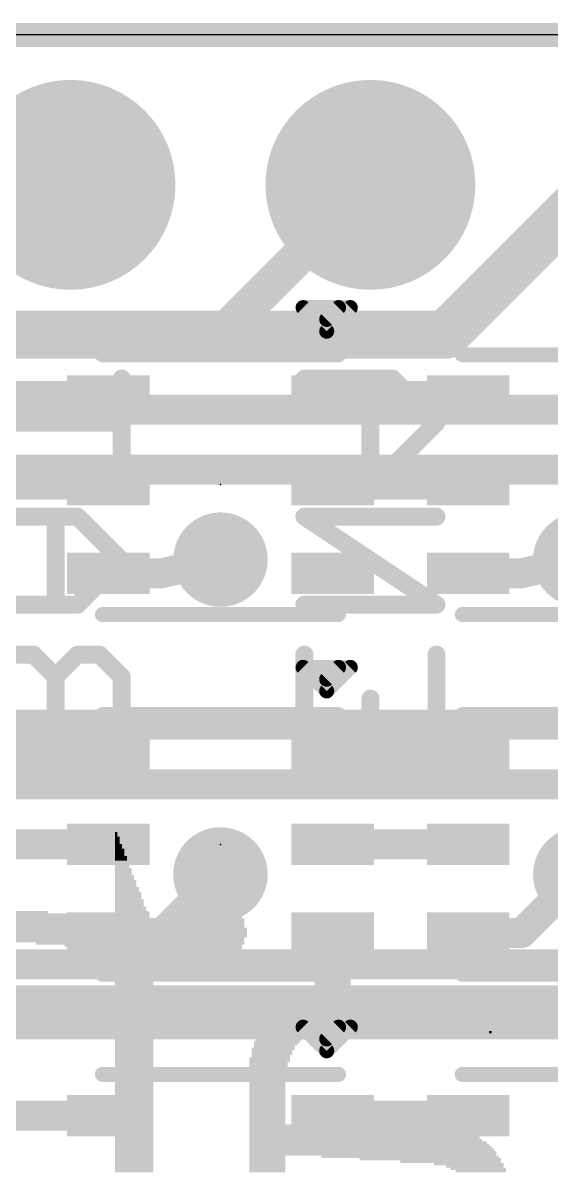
# Model space of a CAD drawing. Extents: x -6 to 62.2, y -4.9 to 32.6.
# Drawn here: x 16.11 to 20.58, y 13.24 to 22.96 of the extents above; entities that cross this region are included whole.
import ezdxf

# ---------------------------------------------------------------- set-up
doc = ezdxf.new("R2010")
doc.units = 0
for name, color, linetype in [('1', 12, 'CONTINUOUS'), ('16', 132, 'CONTINUOUS'), ('17', 110, 'CONTINUOUS'), ('18', 110, 'CONTINUOUS'), ('20', 53, 'CONTINUOUS'), ('21', 40, 'CONTINUOUS'), ('22', 6, 'CONTINUOUS'), ('23', 53, 'CONTINUOUS')]:
    doc.layers.add(name, color=color, linetype=linetype)

# ---------------------------------------------------------------- blocks, each defined once
blk = doc.blocks.new('RECT')
blk.add_solid([(-0.5, -0.5), (0.5, -0.5), (-0.5, 0.5), (0.5, 0.5)])
blk = doc.blocks.new('ROUNDP')
at = {"const_width": 0.5}
blk.add_lwpolyline([(0, -0.25, 1), (0, 0.25, 1), (0, -0.25)], format="xyb", dxfattribs=at)
blk = doc.blocks.new('ROUNDV')
at = {"const_width": 0.5}
blk.add_lwpolyline([(0, -0.25, 1), (0, 0.25, 1), (0, -0.25)], format="xyb", dxfattribs=at)

msp = doc.modelspace()

# ---------------------------------------------------------------- linework, layer by layer
at = {"layer": '1'}
for points, const_width in [([(50.8, 22.86), (0, 22.86)], 0.2032), ([(15.748, 22.352), (16.51, 21.59)], 0.4064), ([(19.05, 21.59), (17.78, 20.32)], 0.3048), ([(17.78, 20.32), (15.748, 20.32)], 0.3048), ([(16.83, 19.8), (15.682, 19.8)], 0.254), ([(18.73, 19.8), (19.878, 19.8)], 0.254), ([(16.83, 19.05), (15.682, 19.05)], 0.254), ([(19.878, 19.05), (18.73, 19.05)], 0.254), ([(17.78, 18.415), (17.284, 18.3)], 0.254), ([(20.828, 18.415), (20.332, 18.3)], 0.254), ([(17.284, 18.3), (16.83, 18.3)], 0.254), ([(20.332, 18.3), (19.878, 18.3)], 0.254), ([(16.83, 16.752), (15.682, 16.752)], 0.254), ([(19.878, 16.752), (18.73, 16.752)], 0.254), ([(16.83, 16.002), (15.682, 16.002)], 0.254), ([(19.878, 16.002), (18.73, 16.002)], 0.254), ([(17.78, 15.748), (17.284, 15.252)], 0.254), ([(20.828, 15.748), (20.332, 15.252)], 0.254), ([(17.284, 15.252), (16.83, 15.252)], 0.254), ([(18.73, 15.252), (18.73, 14.605)], 0.3048), ([(20.332, 15.252), (19.878, 15.252)], 0.254), ([(15.6845, 14.605), (18.669, 14.605)], 0.4064), ([(18.669, 14.605), (21.9075, 14.605)], 0.4064), ([(18.73, 14.605), (18.669, 14.605)], 0.3048), ([(16.83, 13.704), (15.682, 13.704)], 0.254), ([(19.878, 13.704), (18.73, 13.704)], 0.254)]:
    msp.add_lwpolyline(points, dxfattribs=dict(at, const_width=const_width))
for points, const_width in [([(16.4382, 21.5182, 1), (16.5818, 21.6618)], 0.2032), ([(19.1039, 21.5361, 1), (18.9961, 21.6439)], 0.1524), ([(17.7261, 20.3739, 1), (17.8339, 20.2661)], 0.1524), ([(17.78, 20.2438, 1), (17.78, 20.3962)], 0.1524), ([(16.83, 19.7365, 1), (16.83, 19.8635)], 0.127), ([(18.73, 19.8635, 1), (18.73, 19.7365)], 0.127), ([(19.878, 19.7365, 1), (19.878, 19.8635)], 0.127), ([(16.83, 18.9865, 1), (16.83, 19.1135)], 0.127), ([(18.73, 19.1135, 1), (18.73, 18.9865)], 0.127), ([(19.878, 18.9865, 1), (19.878, 19.1135)], 0.127), ([(17.7943, 18.3531, 1), (17.7657, 18.4769)], 0.127), ([(16.83, 18.3635, 1), (16.83, 18.2365)], 0.127), ([(17.2697, 18.3619, 1), (17.2983, 18.2381)], 0.127), ([(17.284, 18.2365, 1), (17.284, 18.3635)], 0.127), ([(19.878, 18.3635, 1), (19.878, 18.2365)], 0.127), ([(20.3177, 18.3619, 1), (20.3463, 18.2381)], 0.127), ([(20.332, 18.2365, 1), (20.332, 18.3635)], 0.127), ([(16.83, 16.6885, 1), (16.83, 16.8155)], 0.127), ([(18.73, 16.8155, 1), (18.73, 16.6885)], 0.127), ([(19.878, 16.6885, 1), (19.878, 16.8155)], 0.127), ([(16.83, 15.9385, 1), (16.83, 16.0655)], 0.127), ([(18.73, 16.0655, 1), (18.73, 15.9385)], 0.127), ([(19.878, 15.9385, 1), (19.878, 16.0655)], 0.127), ([(17.8249, 15.7031, 1), (17.7351, 15.7929)], 0.127), ([(16.83, 15.3155, 1), (16.83, 15.1885)], 0.127), ([(17.2391, 15.2969, 1), (17.3289, 15.2071)], 0.127), ([(17.284, 15.1885, 1), (17.284, 15.3155)], 0.127), ([(18.8062, 15.252, 1), (18.6538, 15.252)], 0.1524), ([(19.878, 15.3155, 1), (19.878, 15.1885)], 0.127), ([(20.2871, 15.2969, 1), (20.3769, 15.2071)], 0.127), ([(20.332, 15.1885, 1), (20.332, 15.3155)], 0.127), ([(18.669, 14.7066, 1), (18.669, 14.5034)], 0.2032), ([(18.669, 14.5034, 1), (18.669, 14.7066)], 0.2032), ([(18.669, 14.6812, 1), (18.669, 14.5288)], 0.1524), ([(18.6538, 14.605, 1), (18.8062, 14.605)], 0.1524), ([(18.73, 14.5288, 1), (18.73, 14.6812)], 0.1524), ([(16.83, 13.6405, 1), (16.83, 13.7675)], 0.127), ([(18.73, 13.7675, 1), (18.73, 13.6405)], 0.127), ([(19.878, 13.6405, 1), (19.878, 13.7675)], 0.127)]:
    msp.add_lwpolyline(points, format="xyb", dxfattribs=dict(at, const_width=const_width))
at = {"layer": '16'}
for points, const_width in [([(0, 22.86), (50.8, 22.86)], 0.2032), ([(19.685, 20.32), (20.955, 21.59)], 0.4064), ([(15.875, 20.32), (19.685, 20.32)], 0.4064), ([(22.86, 19.685), (15.621, 19.685)], 0.254), ([(21.59, 19.177), (15.24, 19.177)], 0.254), ([(44.069, 17.018), (11.557, 17.018)], 0.254), ([(42.6695, 16.51), (11.303, 16.51)], 0.254), ([(29.718, 14.986), (9.9695, 14.986)], 0.254), ([(29.4005, 14.478), (9.6139, 14.478)], 0.254)]:
    msp.add_lwpolyline(points, dxfattribs=dict(at, const_width=const_width))
at = {"layer": '16', "const_width": 0.2032}
for points in [[(19.685, 20.2184, 1), (19.685, 20.4216)], [(19.6132, 20.3918, 1), (19.7568, 20.2482)]]:
    msp.add_lwpolyline(points, format="xyb", dxfattribs=at)
at = {"layer": '20'}
msp.add_line((48.26, 22.86), (2.54, 22.86), dxfattribs=at)
at = {"layer": '21', "const_width": 0.0635}
for points in [[(18.5025, 20.5725, 1), (18.4575, 20.5275)], [(18.48, 20.5817, 1), (18.48, 20.5183)], [(18.58, 20.5817, 1), (18.58, 20.5183)], [(18.58, 20.5183, 1), (18.58, 20.5817)], [(18.78, 20.5817, 1), (18.78, 20.5183)], [(18.8025, 20.5275, 1), (18.7575, 20.5725)], [(18.9025, 20.5275, 1), (18.8575, 20.5725)], [(18.88, 20.5183, 1), (18.88, 20.5817)], [(18.88, 20.5183, 1), (18.88, 20.5817)], [(18.6575, 20.4725, 1), (18.7025, 20.4275)], [(18.6575, 20.3725, 1), (18.7025, 20.3275)], [(18.6575, 20.3275, 1), (18.7025, 20.3725)], [(16.78, 20.1818, 1), (16.78, 20.1183)], [(18.78, 20.1183, 1), (18.78, 20.1818)], [(19.828, 20.1818, 1), (19.828, 20.1183)], [(16.78, 17.9817, 1), (16.78, 17.9183)], [(18.78, 17.9183, 1), (18.78, 17.9817)], [(19.828, 17.9817, 1), (19.828, 17.9183)], [(18.5025, 17.5245, 1), (18.4575, 17.4795)], [(18.48, 17.5338, 1), (18.48, 17.4703)], [(18.58, 17.5338, 1), (18.58, 17.4703)], [(18.58, 17.4703, 1), (18.58, 17.5338)], [(18.78, 17.5338, 1), (18.78, 17.4703)], [(18.8025, 17.4795, 1), (18.7575, 17.5245)], [(18.9025, 17.4795, 1), (18.8575, 17.5245)], [(18.88, 17.4703, 1), (18.88, 17.5338)], [(18.88, 17.4703, 1), (18.88, 17.5338)], [(18.6575, 17.4245, 1), (18.7025, 17.3795)], [(18.6575, 17.3245, 1), (18.7025, 17.2795)], [(18.6575, 17.2795, 1), (18.7025, 17.3245)], [(16.78, 17.1337, 1), (16.78, 17.0703)], [(18.78, 17.0703, 1), (18.78, 17.1337)], [(19.828, 17.1337, 1), (19.828, 17.0703)], [(16.78, 14.9338, 1), (16.78, 14.8703)], [(18.78, 14.8703, 1), (18.78, 14.9338)], [(19.828, 14.9338, 1), (19.828, 14.8703)], [(18.5025, 14.4765, 1), (18.4575, 14.4315)], [(18.48, 14.4858, 1), (18.48, 14.4223)], [(18.58, 14.4858, 1), (18.58, 14.4223)], [(18.58, 14.4223, 1), (18.58, 14.4858)], [(18.78, 14.4858, 1), (18.78, 14.4223)], [(18.8025, 14.4315, 1), (18.7575, 14.4765)], [(18.9025, 14.4315, 1), (18.8575, 14.4765)], [(18.88, 14.4223, 1), (18.88, 14.4858)], [(18.88, 14.4223, 1), (18.88, 14.4858)], [(18.6575, 14.3765, 1), (18.7025, 14.3315)], [(18.6575, 14.2765, 1), (18.7025, 14.2315)], [(18.6575, 14.2315, 1), (18.7025, 14.2765)], [(16.78, 14.0858, 1), (16.78, 14.0222)], [(18.78, 14.0222, 1), (18.78, 14.0858)], [(19.828, 14.0858, 1), (19.828, 14.0222)]]:
    msp.add_lwpolyline(points, format="xyb", dxfattribs=at)
at = {"layer": '21', "const_width": 0.127}
for points in [[(18.58, 20.55), (18.48, 20.55)], [(18.48, 20.55), (18.68, 20.35)], [(18.88, 20.55), (18.58, 20.55)], [(18.68, 20.35), (18.88, 20.55)], [(18.78, 20.55), (18.68, 20.45)], [(18.88, 20.55), (18.78, 20.55)], [(16.78, 20.15), (18.78, 20.15)], [(19.828, 20.15), (21.828, 20.15)], [(16.78, 17.95), (18.78, 17.95)], [(19.828, 17.95), (21.828, 17.95)], [(18.58, 17.502), (18.48, 17.502)], [(18.48, 17.502), (18.68, 17.302)], [(18.88, 17.502), (18.58, 17.502)], [(18.68, 17.302), (18.88, 17.502)], [(18.78, 17.502), (18.68, 17.402)], [(18.88, 17.502), (18.78, 17.502)], [(16.78, 17.102), (18.78, 17.102)], [(19.828, 17.102), (21.828, 17.102)], [(16.78, 14.902), (18.78, 14.902)], [(19.828, 14.902), (21.828, 14.902)], [(18.58, 14.454), (18.48, 14.454)], [(18.48, 14.454), (18.68, 14.254)], [(18.88, 14.454), (18.58, 14.454)], [(18.68, 14.254), (18.88, 14.454)], [(18.78, 14.454), (18.68, 14.354)], [(18.88, 14.454), (18.78, 14.454)], [(16.78, 14.054), (18.78, 14.054)], [(19.828, 14.054), (21.828, 14.054)]]:
    msp.add_lwpolyline(points, dxfattribs=at)
at = {"layer": '22', "const_width": 0.1524}
for points in [[(16.9428, 19.2029), (16.9428, 19.9486)], [(19.2369, 19.9486), (18.4912, 19.9486)], [(19.0505, 19.2029), (19.0505, 19.9486)], [(19.6098, 19.5757), (19.2369, 19.9486)], [(15.8242, 19.5757), (16.9428, 19.5757)], [(19.2369, 19.2029), (19.6098, 19.5757)], [(18.4912, 19.2029), (19.2369, 19.2029)], [(16.5699, 18.7792), (15.8242, 18.7792)], [(16.3835, 18.0335), (16.3835, 18.7792)], [(16.9428, 18.4063), (16.5699, 18.7792)], [(19.6098, 18.0335), (18.4912, 18.7792)], [(18.4912, 18.7792), (19.6098, 18.7792)], [(16.5699, 18.0335), (16.9428, 18.4063)], [(15.8242, 18.0335), (16.5699, 18.0335)], [(18.4912, 18.0335), (19.6098, 18.0335)], [(16.1971, 17.6098), (16.0106, 17.6098)], [(16.3835, 17.4234), (16.1971, 17.6098)], [(16.5699, 17.6098), (16.3835, 17.4234)], [(16.7563, 17.6098), (16.5699, 17.6098)], [(16.9428, 17.4234), (16.7563, 17.6098)], [(18.4912, 16.8641), (18.4912, 17.6098)], [(19.6098, 17.6098), (19.6098, 16.8641)], [(16.3835, 16.8641), (16.3835, 17.4234)], [(16.9428, 16.8641), (16.9428, 17.4234)], [(19.0505, 16.8641), (19.0505, 17.237)], [(15.8242, 16.8641), (16.9428, 16.8641)], [(19.6098, 16.8641), (18.4912, 16.8641)]]:
    msp.add_lwpolyline(points, dxfattribs=at)
at = {"layer": '22', "const_width": 0.0762}
for points in [[(16.9809, 19.9486, 1), (16.9047, 19.9486)], [(18.4912, 19.9867, 1), (18.4912, 19.9105)], [(19.0886, 19.9486, 1), (19.0124, 19.9486)], [(19.2638, 19.9755, 1), (19.21, 19.9217)], [(19.2369, 19.9105, 1), (19.2369, 19.9867)], [(16.9428, 19.5376, 1), (16.9428, 19.6138)], [(19.6367, 19.5488, 1), (19.5828, 19.6027)], [(19.5828, 19.5488, 1), (19.6367, 19.6027)], [(18.4912, 19.241, 1), (18.4912, 19.1648)], [(19.21, 19.2298, 1), (19.2638, 19.176)], [(19.2369, 19.1648, 1), (19.2369, 19.241)], [(16.9047, 19.2029, 1), (16.9809, 19.2029)], [(19.0124, 19.2029, 1), (19.0886, 19.2029)], [(16.4216, 18.7792, 1), (16.3454, 18.7792)], [(16.5968, 18.8061, 1), (16.543, 18.7523)], [(16.5699, 18.7411, 1), (16.5699, 18.8173)], [(18.5123, 18.8109, 1), (18.4701, 18.7475)], [(18.4912, 18.8173, 1), (18.4912, 18.7411)], [(19.6098, 18.7411, 1), (19.6098, 18.8173)], [(16.9697, 18.3794, 1), (16.9158, 18.4333)], [(16.9158, 18.3794, 1), (16.9697, 18.4333)], [(16.543, 18.0604, 1), (16.5968, 18.0066)], [(16.5699, 17.9954, 1), (16.5699, 18.0716)], [(18.4912, 18.0716, 1), (18.4912, 17.9954)], [(19.5886, 18.0018, 1), (19.6309, 18.0652)], [(19.6098, 17.9954, 1), (19.6098, 18.0716)], [(16.3454, 18.0335, 1), (16.4216, 18.0335)], [(16.224, 17.6367, 1), (16.1701, 17.5829)], [(16.1971, 17.5717, 1), (16.1971, 17.6479)], [(16.5699, 17.6479, 1), (16.5699, 17.5717)], [(16.5968, 17.5829, 1), (16.543, 17.6367)], [(16.7833, 17.6367, 1), (16.7294, 17.5829)], [(16.7563, 17.5717, 1), (16.7563, 17.6479)], [(18.5293, 17.6098, 1), (18.4531, 17.6098)], [(19.6479, 17.6098, 1), (19.5717, 17.6098)], [(16.4216, 17.4234, 1), (16.3454, 17.4234)], [(16.9809, 17.4234, 1), (16.9047, 17.4234)], [(16.3565, 17.4503, 1), (16.4104, 17.3964)], [(16.3565, 17.3964, 1), (16.4104, 17.4503)], [(16.9158, 17.3964, 1), (16.9697, 17.4503)], [(19.0886, 17.237, 1), (19.0124, 17.237)], [(16.9428, 16.826, 1), (16.9428, 16.9022)], [(18.4912, 16.9022, 1), (18.4912, 16.826)], [(19.6098, 16.826, 1), (19.6098, 16.9022)], [(16.3454, 16.8641, 1), (16.4216, 16.8641)], [(16.9047, 16.8641, 1), (16.9809, 16.8641)], [(18.4531, 16.8641, 1), (18.5293, 16.8641)], [(19.0124, 16.8641, 1), (19.0886, 16.8641)], [(19.5717, 16.8641, 1), (19.6479, 16.8641)]]:
    msp.add_lwpolyline(points, format="xyb", dxfattribs=at)
at = {"layer": '23'}
for p in [(17.78, 19.05), (17.78, 16.002)]:
    msp.add_point(p, dxfattribs=at)

# ---------------------------------------------------------------- block references
at = {"layer": '1', "xscale": 0.7, "yscale": 0.35}
for p in [(16.83, 19.8), (18.73, 19.8), (19.878, 19.8), (16.83, 19.05), (18.73, 19.05), (19.878, 19.05), (16.83, 18.3), (18.73, 18.3), (19.878, 18.3), (16.83, 16.752), (18.73, 16.752), (19.878, 16.752), (16.83, 16.002), (18.73, 16.002), (19.878, 16.002), (16.83, 15.252), (18.73, 15.252), (19.878, 15.252), (16.83, 13.704), (18.73, 13.704), (19.878, 13.704)]:
    msp.add_blockref('RECT', p, dxfattribs=at)
at = {"layer": '17', "xscale": 1.778, "yscale": 1.778}
for p in [(16.51, 21.59), (16.51, 21.59), (19.05, 21.59), (19.05, 21.59)]:
    msp.add_blockref('ROUNDP', p, dxfattribs=at)
at = {"layer": '18', "xscale": 0.8001, "yscale": 0.8001}
for p in [(17.78, 18.415), (17.78, 18.415), (20.828, 18.415), (20.828, 18.415), (17.78, 15.748), (17.78, 15.748), (20.828, 15.748), (20.828, 15.748)]:
    msp.add_blockref('ROUNDV', p, dxfattribs=at)
at = {"layer": '22', "yscale": 0.0203, "rotation": 180}
for p, xscale in [((16.9062, 16.0579), 0.0406), ((16.9062, 16.0376), 0.0406), ((16.8961, 16.0985), 0.0203), ((16.8961, 16.0782), 0.0203), ((16.9062, 16.0172), 0.0406), ((16.9164, 15.9969), 0.061), ((16.9164, 15.9766), 0.061), ((16.9266, 15.9563), 0.0813), ((16.9266, 15.936), 0.0813), ((16.9367, 15.8953), 0.1016), ((16.9367, 15.875), 0.1016), ((16.9266, 15.9156), 0.0813), ((16.9469, 15.8547), 0.1219), ((16.9469, 15.8344), 0.1219), ((16.957, 15.7937), 0.1422), ((16.957, 15.7734), 0.1422), ((16.957, 15.7531), 0.1422), ((16.9469, 15.814), 0.1219), ((16.9672, 15.7328), 0.1626), ((16.9672, 15.7124), 0.1626), ((16.9774, 15.6921), 0.1829), ((16.9774, 15.6718), 0.1829), ((16.9774, 15.6515), 0.1829), ((16.9875, 15.6312), 0.2032), ((16.9875, 15.6108), 0.2032), ((16.9977, 15.5905), 0.2235), ((16.9977, 15.5702), 0.2235), ((16.9977, 15.5499), 0.2235), ((17.0078, 15.5296), 0.2438), ((17.0078, 15.5092), 0.2438), ((17.0078, 15.4889), 0.2438), ((17.018, 15.4686), 0.2642), ((17.018, 15.4483), 0.2642), ((17.7495, 15.4483), 0.3454), ((17.7394, 15.4686), 0.2845), ((17.7394, 15.4889), 0.2032), ((14.5999, 15.4076), 3.9624), ((15.9512, 15.3873), 2.4384), ((15.5346, 15.428), 1.5646), ((16.4084, 15.367), 3.1496), ((16.4592, 15.3467), 3.048), ((17.0282, 15.428), 0.2845), ((17.0282, 15.4076), 0.2845), ((17.7394, 15.3873), 0.447), ((17.7394, 15.4076), 0.4064), ((17.7495, 15.428), 0.3861), ((16.51, 15.3264), 2.9464), ((16.571, 15.306), 2.8245), ((16.5913, 15.2857), 2.8245), ((16.5913, 15.2654), 2.8245), ((16.764, 15.2451), 2.479), ((16.8351, 15.2248), 2.3368), ((16.9062, 15.2044), 2.1539), ((16.9977, 15.1841), 1.971), ((17.0993, 15.1638), 1.7678), ((17.211, 15.1435), 1.5037), ((17.4041, 15.1232), 1.1176), ((17.0485, 15.1028), 0.3251), ((17.0485, 15.0825), 0.3251), ((17.0485, 15.0622), 0.3251), ((17.7394, 15.1028), 0.4064), ((17.7394, 15.0825), 0.3658), ((17.7394, 15.0622), 0.3251), ((17.0485, 15.0419), 0.3251), ((17.0485, 15.0216), 0.3251), ((17.0485, 15.0012), 0.3251), ((17.0485, 14.9809), 0.3251), ((17.0485, 14.9606), 0.3251), ((17.7394, 15.0419), 0.2845), ((17.7394, 15.0216), 0.2032), ((17.0485, 14.9403), 0.3251), ((17.0485, 14.92), 0.3251), ((17.0485, 14.8996), 0.3251), ((17.0485, 14.8793), 0.3251), ((17.0485, 14.859), 0.3251), ((17.0485, 14.8387), 0.3251), ((17.0485, 14.8184), 0.3251), ((17.0485, 14.798), 0.3251), ((17.0485, 14.7777), 0.3251), ((18.9687, 14.7777), 0.7518), ((18.8468, 14.798), 0.2235), ((17.0485, 14.7574), 0.3251), ((17.0485, 14.7371), 0.3251), ((17.0485, 14.7168), 0.3251), ((17.0485, 14.6964), 0.3251), ((17.0485, 14.6761), 0.3251), ((19.1821, 14.6761), 1.6662), ((19.1516, 14.6964), 1.5646), ((19.111, 14.7168), 1.4021), ((19.0703, 14.7371), 1.2395), ((19.0297, 14.7574), 1.0363), ((17.0485, 14.6558), 0.3251), ((17.0485, 14.6355), 0.3251), ((17.0485, 14.6152), 0.3251), ((17.0485, 14.5948), 0.3251), ((17.0485, 14.5745), 0.3251), ((19.1516, 14.5745), 1.8491), ((19.1618, 14.5948), 1.8288), ((19.1719, 14.6152), 1.8085), ((19.1821, 14.6355), 1.7882), ((19.1922, 14.6558), 1.7678), ((17.0485, 14.5542), 0.3251), ((17.0485, 14.5339), 0.3251), ((17.0485, 14.5136), 0.3251), ((17.0485, 14.4932), 0.3251), ((17.0485, 14.4729), 0.3251), ((18.4302, 14.4729), 0.569), ((19.111, 14.4932), 1.9304), ((19.1211, 14.5136), 1.9101), ((19.1313, 14.5339), 1.8898), ((19.1414, 14.5542), 1.8694), ((19.7002, 14.4729), 0.7518), ((17.0485, 14.4526), 0.3251), ((17.0485, 14.4323), 0.3251), ((17.0485, 14.412), 0.3251), ((17.0485, 14.3916), 0.3251), ((18.2982, 14.3916), 0.4267), ((18.3388, 14.4323), 0.4674), ((18.3286, 14.412), 0.447), ((18.3794, 14.4526), 0.508), ((19.8425, 14.4526), 0.4674), ((19.9644, 14.4323), 0.2235), ((20.066, 14.412), 0.0203), ((17.0485, 14.3713), 0.3251), ((17.0485, 14.351), 0.3251), ((17.0485, 14.3307), 0.3251), ((17.0485, 14.3104), 0.3251), ((17.0485, 14.29), 0.3251), ((18.2575, 14.3307), 0.3861), ((18.2474, 14.3104), 0.3658), ((18.2372, 14.29), 0.3454), ((18.2778, 14.351), 0.3861), ((18.288, 14.3713), 0.4064), ((17.0485, 14.2697), 0.3251), ((17.0485, 14.2494), 0.3251), ((17.0485, 14.2291), 0.3251), ((17.0485, 14.2088), 0.3251), ((17.0485, 14.1884), 0.3251), ((18.1966, 14.1884), 0.3454), ((18.227, 14.2697), 0.3658), ((18.2169, 14.2494), 0.3454), ((18.2169, 14.2291), 0.3454), ((18.2067, 14.2088), 0.3251), ((17.0485, 14.1681), 0.3251), ((17.0485, 14.1478), 0.3251), ((17.0485, 14.1275), 0.3251), ((17.0485, 14.1072), 0.3251), ((17.0485, 14.0868), 0.3251), ((18.1864, 14.1478), 0.3251), ((18.1864, 14.1275), 0.3251), ((18.1864, 14.1072), 0.3251), ((18.1864, 14.0868), 0.3251), ((18.1966, 14.1681), 0.3454), ((17.0485, 14.0665), 0.3251), ((17.0485, 14.0462), 0.3251), ((17.0485, 14.0259), 0.3251), ((17.0485, 14.0056), 0.3251), ((17.0485, 13.9852), 0.3251), ((18.1864, 14.0665), 0.3251), ((18.1864, 14.0462), 0.3251), ((18.1864, 14.0259), 0.3251), ((18.1864, 14.0056), 0.3251), ((18.1762, 13.9852), 0.3048), ((17.0485, 13.9649), 0.3251), ((17.0485, 13.9446), 0.3251), ((17.0485, 13.9243), 0.3251), ((17.0485, 13.904), 0.3251), ((18.1762, 13.9649), 0.3048), ((18.1762, 13.9446), 0.3048), ((18.1762, 13.9243), 0.3048), ((18.1762, 13.904), 0.3048), ((17.0485, 13.8836), 0.3251), ((17.0485, 13.8633), 0.3251), ((17.0485, 13.843), 0.3251), ((17.0485, 13.8227), 0.3251), ((17.0485, 13.8024), 0.3251), ((18.1762, 13.8836), 0.3048), ((18.1762, 13.8633), 0.3048), ((18.1762, 13.843), 0.3048), ((18.1762, 13.8227), 0.3048), ((18.1762, 13.8024), 0.3048), ((17.0485, 13.782), 0.3251), ((17.0485, 13.7617), 0.3251), ((17.0485, 13.7414), 0.3251), ((17.0485, 13.7211), 0.3251), ((17.0485, 13.7008), 0.3251), ((18.1762, 13.782), 0.3048), ((18.1762, 13.7617), 0.3048), ((18.1762, 13.7414), 0.3048), ((18.1762, 13.7211), 0.3048), ((18.1762, 13.7008), 0.3048), ((17.0485, 13.6804), 0.3251), ((17.0485, 13.6601), 0.3251), ((17.0485, 13.6398), 0.3251), ((17.0485, 13.6195), 0.3251), ((17.0485, 13.5992), 0.3251), ((18.1762, 13.6804), 0.3048), ((18.1762, 13.6601), 0.3048), ((18.1762, 13.6398), 0.3048), ((18.8366, 13.6195), 1.6256), ((18.8976, 13.5992), 1.7475), ((17.0485, 13.5788), 0.3251), ((17.0485, 13.5585), 0.3251), ((17.0485, 13.5382), 0.3251), ((17.0485, 13.5179), 0.3251), ((18.9281, 13.5788), 1.8085), ((18.9789, 13.5382), 1.9101), ((18.9992, 13.5179), 1.9507), ((18.9586, 13.5585), 1.8694), ((17.0485, 13.4976), 0.3251), ((17.0485, 13.4772), 0.3251), ((17.0485, 13.4569), 0.3251), ((17.0485, 13.4366), 0.3251), ((17.0485, 13.4163), 0.3251), ((19.0297, 13.4772), 2.0117), ((19.0398, 13.4569), 2.032), ((19.05, 13.4366), 2.0523), ((19.0094, 13.4976), 1.971), ((19.0602, 13.4163), 2.0726), ((17.0485, 13.396), 0.3251), ((17.0485, 13.3756), 0.3251), ((17.0485, 13.3553), 0.3251), ((17.0485, 13.335), 0.3251), ((17.0485, 13.3147), 0.3251), ((19.0703, 13.396), 2.093), ((19.0703, 13.3756), 2.093), ((18.1762, 13.3553), 0.3048), ((18.1762, 13.335), 0.3048), ((18.1762, 13.3147), 0.3048), ((19.3853, 13.3553), 1.5037), ((19.558, 13.335), 1.1989), ((19.7307, 13.3147), 0.8534), ((17.0485, 13.2944), 0.3251), ((17.0485, 13.274), 0.3251), ((17.0485, 13.2537), 0.3251), ((17.0485, 13.2334), 0.3251), ((18.1762, 13.2944), 0.3048), ((18.1762, 13.274), 0.3048), ((18.1762, 13.2537), 0.3048), ((18.1762, 13.2334), 0.3048), ((19.8831, 13.2944), 0.5893), ((19.9339, 13.274), 0.4877), ((19.9644, 13.2537), 0.4674), ((19.9847, 13.2334), 0.4267)]:
    msp.add_blockref('RECT', p, dxfattribs=dict(at, xscale=xscale))

doc.saveas('drawing.dxf')
